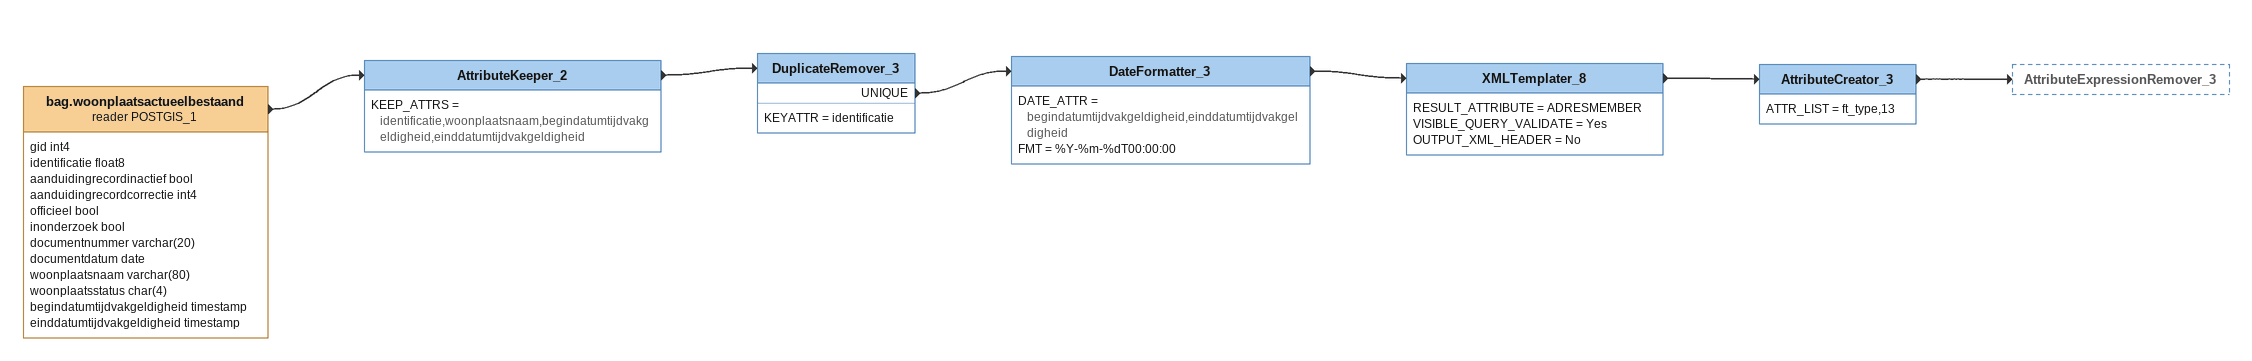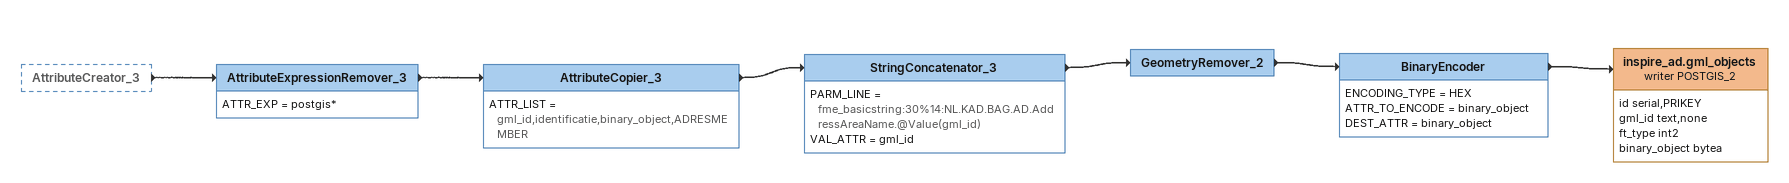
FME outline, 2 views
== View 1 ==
bag.woonplaatsactueelbestaand (reader POSTGIS_1)
    attributes: gid int4, identificatie float8, aanduidingrecordinactief bool, aanduidingrecordcorrectie int4, officieel bool, inonderzoek bool, documentnummer varchar(20), documentdatum date, woonplaatsnaam varchar(80), woonplaatsstatus char(4), begindatumtijdvakgeldigheid timestamp, einddatumtijdvakgeldigheid timestamp
    -> AttributeKeeper_2
AttributeKeeper_2
    KEEP_ATTRS = identificatie,woonplaatsnaam,begindatumtijdvakgeldigheid,einddatumtijdvakgeldigheid
    -> DuplicateRemover_3
DuplicateRemover_3
    KEYATTR = identificatie
    UNIQUE -> DateFormatter_3
DateFormatter_3
    DATE_ATTR = begindatumtijdvakgeldigheid,einddatumtijdvakgeldigheid
    FMT = %Y-%m-%dT00:00:00
    -> XMLTemplater_8
XMLTemplater_8
    RESULT_ATTRIBUTE = ADRESMEMBER
    VISIBLE_QUERY_VALIDATE = Yes
    OUTPUT_XML_HEADER = No
    -> AttributeCreator_3
AttributeCreator_3
    ATTR_LIST = ft_type,13
    -> AttributeExpressionRemover_3

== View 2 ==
AttributeCreator_3 [outside]
    -> AttributeExpressionRemover_3
AttributeExpressionRemover_3
    ATTR_EXP = postgis*
    -> AttributeCopier_3
AttributeCopier_3
    ATTR_LIST = gml_id,identificatie,binary_object,ADRESMEMBER
    -> StringConcatenator_3
StringConcatenator_3
    PARM_LINE = fme_basicstring:30%14:NL.KAD.BAG.AD.AddressAreaName.@Value(gml_id)
    VAL_ATTR = gml_id
    -> GeometryRemover_2
GeometryRemover_2
    -> BinaryEncoder
BinaryEncoder
    ENCODING_TYPE = HEX
    ATTR_TO_ENCODE = binary_object
    DEST_ATTR = binary_object
    -> inspire_ad.gml_objects (writer POSTGIS_2)
inspire_ad.gml_objects (writer POSTGIS_2)
    attributes: id serial,PRIKEY, gml_id text,none, ft_type int2, binary_object bytea
